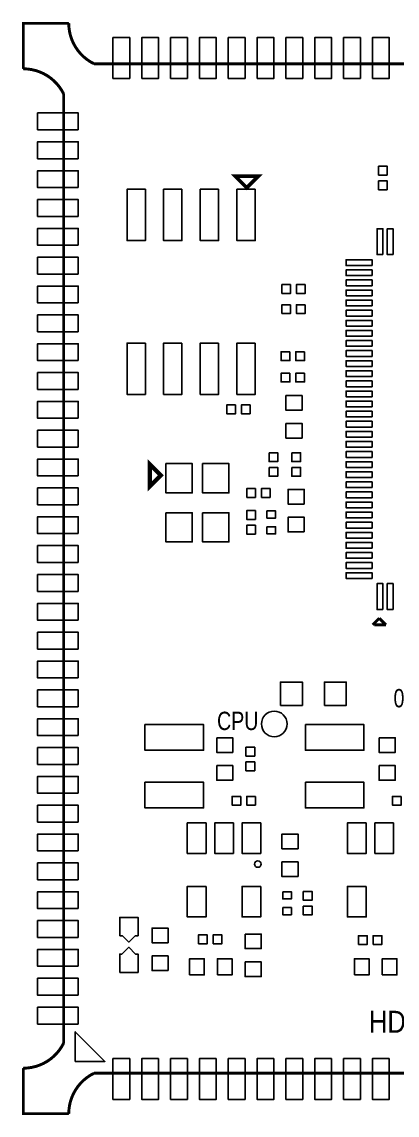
# Model space of a CAD drawing. Extents: x -19.6 to 18.3, y 14.1 to 52.
# Drawn here: x -19.59 to -6.57, y 14.07 to 51.97 of the extents above; entities that cross this region are included whole.
import ezdxf

# ---------------------------------------------------------------- set-up
doc = ezdxf.new("R2010")
doc.units = 0
for name, color, linetype in [('BG_OUTLINE', 6, 'CONTINUOUS'), ('PG_SILKSCREEN_TOP', 52, 'CONTINUOUS'), ('PIN_TOP', 80, 'CONTINUOUS')]:
    doc.layers.add(name, color=color, linetype=linetype)

msp = doc.modelspace()

# ---------------------------------------------------------------- linework, layer by layer
at = {"layer": 'BG_OUTLINE', "const_width": 0.1016}
msp.add_lwpolyline([(18.265597, 50.3428), (18.265597, 51.919403), (16.688994, 51.919403, -0.286028), (15.816758, 50.519406), (-17.085564, 50.519406, -0.286028), (-17.9578, 51.919403), (-19.534403, 51.919403), (-19.534403, 50.3428, -0.286028), (-18.134406, 49.470564), (-18.134406, 16.568242, -0.286028), (-19.534403, 15.696006), (-19.534403, 14.119403), (-17.9578, 14.119403, -0.286028), (-17.085564, 15.5194), (15.816758, 15.5194, -0.286028), (16.688994, 14.119403), (18.265597, 14.119403), (18.265597, 15.696006, -0.286028), (16.8656, 16.568242), (16.8656, 49.470564, -0.286028), (18.265597, 50.3428)], format="xyb", dxfattribs=at)
at = {"layer": 'BG_OUTLINE'}
msp.add_lwpolyline([(18.265597, 50.3428), (18.265597, 51.919403), (16.688994, 51.919403, -0.286028), (15.816758, 50.519406), (-17.085564, 50.519406, -0.286028), (-17.9578, 51.919403), (-19.534403, 51.919403), (-19.534403, 50.3428, -0.286028), (-18.134406, 49.470564), (-18.134406, 16.568242, -0.286028), (-19.534403, 15.696006), (-19.534403, 14.119403), (-17.9578, 14.119403, -0.286028), (-17.085564, 15.5194), (15.816758, 15.5194, -0.286028), (16.688994, 14.119403), (18.265597, 14.119403), (18.265597, 15.696006, -0.286028), (16.8656, 16.568242), (16.8656, 49.470564, -0.286028), (18.265597, 50.3428)], format="xyb", dxfattribs=at)
at = {"layer": 'PG_SILKSCREEN_TOP'}
for points, const_width in [([(-11.783797, 46.21751), (-11.377397, 46.62391), (-12.190197, 46.62391), (-11.783797, 46.21751)], 0.127), ([(-14.764639, 36.249712), (-15.145639, 36.630712), (-15.145639, 35.868712), (-14.764639, 36.249712)], 0.1524), ([(-7.186574, 31.294019), (-7.415174, 31.065419)], 0.100101), ([(-7.35678, 31.065419), (-6.957974, 31.065419)], 0.100101), ([(-6.957974, 31.065419), (-7.186574, 31.294019)], 0.100101)]:
    msp.add_lwpolyline(points, dxfattribs=dict(at, const_width=const_width))
msp.add_lwpolyline([(-11.289208, 22.77331, 1), (-11.516385, 22.77331, 1)], format="xyb", close=True, dxfattribs=at)
msp.add_lwpolyline([(-17.734407, 15.929407), (-17.734407, 16.959402), (-16.704412, 15.929407)], close=True, dxfattribs=at)
at = {"layer": 'PIN_TOP'}
for points in [[(-16.426409, 50.011406), (-16.426409, 51.427405), (-15.842412, 51.427405), (-15.842412, 50.011406)], [(-15.426411, 50.011406), (-15.426411, 51.427405), (-14.842414, 51.427405), (-14.842414, 50.011406)], [(-14.426387, 50.011406), (-14.426387, 51.427405), (-13.84239, 51.427405), (-13.84239, 50.011406)], [(-13.426389, 50.011406), (-13.426389, 51.427405), (-12.842392, 51.427405), (-12.842392, 50.011406)], [(-12.426391, 50.011406), (-12.426391, 51.427405), (-11.842394, 51.427405), (-11.842394, 50.011406)], [(-11.426393, 50.011406), (-11.426393, 51.427405), (-10.842396, 51.427405), (-10.842396, 50.011406)], [(-10.426395, 50.011406), (-10.426395, 51.427405), (-9.842398, 51.427405), (-9.842398, 50.011406)], [(-9.426397, 50.011406), (-9.426397, 51.427405), (-8.8424, 51.427405), (-8.8424, 50.011406)], [(-8.426399, 50.011406), (-8.426399, 51.427405), (-7.842402, 51.427405), (-7.842402, 50.011406)], [(-7.426401, 50.011406), (-7.426401, 51.427405), (-6.842404, 51.427405), (-6.842404, 50.011406)], [(-17.626406, 48.227412), (-19.042405, 48.227412), (-19.042405, 48.811409), (-17.626406, 48.811409)], [(-17.626406, 47.227414), (-19.042405, 47.227414), (-19.042405, 47.811411), (-17.626406, 47.811411)], [(-17.626406, 46.22739), (-19.042405, 46.22739), (-19.042405, 46.811387), (-17.626406, 46.811387)], [(-6.9088, 46.6598), (-7.2136, 46.6598), (-7.2136, 46.9646), (-6.9088, 46.9646)], [(-6.9088, 46.1518), (-7.2136, 46.1518), (-7.2136, 46.4566), (-6.9088, 46.4566)], [(-15.301697, 46.16671), (-15.301697, 44.38871), (-15.936697, 44.38871), (-15.936697, 46.16671)], [(-14.031697, 46.16671), (-14.031697, 44.38871), (-14.666697, 44.38871), (-14.666697, 46.16671)], [(-12.761697, 46.16671), (-12.761697, 44.38871), (-13.396697, 44.38871), (-13.396697, 46.16671)], [(-11.491697, 46.16671), (-11.491697, 44.38871), (-12.126697, 44.38871), (-12.126697, 46.16671)], [(-17.626406, 45.227392), (-19.042405, 45.227392), (-19.042405, 45.811389), (-17.626406, 45.811389)], [(-17.626406, 44.227394), (-19.042405, 44.227394), (-19.042405, 44.811391), (-17.626406, 44.811391)], [(-7.060692, 43.900306), (-7.260692, 43.900306), (-7.260692, 44.800304), (-7.060692, 44.800304)], [(-6.71068, 43.900306), (-6.91068, 43.900306), (-6.91068, 44.800304), (-6.71068, 44.800304)], [(-17.626406, 43.227396), (-19.042405, 43.227396), (-19.042405, 43.811393), (-17.626406, 43.811393)], [(-7.438377, 43.522621), (-8.338375, 43.522621), (-8.338375, 43.72262), (-7.438377, 43.72262)], [(-7.438377, 43.172609), (-8.338375, 43.172609), (-8.338375, 43.372608), (-7.438377, 43.372608)], [(-10.262565, 42.863084), (-10.262565, 42.558284), (-10.567365, 42.558284), (-10.567365, 42.863084)], [(-9.754565, 42.863084), (-9.754565, 42.558284), (-10.059365, 42.558284), (-10.059365, 42.863084)], [(-7.438377, 42.822622), (-8.338375, 42.822622), (-8.338375, 43.022622), (-7.438377, 43.022622)], [(-17.626406, 42.227398), (-19.042405, 42.227398), (-19.042405, 42.811395), (-17.626406, 42.811395)], [(-7.438377, 42.47261), (-8.338375, 42.47261), (-8.338375, 42.67261), (-7.438377, 42.67261)], [(-10.262565, 42.164838), (-10.262565, 41.860038), (-10.567365, 41.860038), (-10.567365, 42.164838)], [(-9.754565, 42.164838), (-9.754565, 41.860038), (-10.059365, 41.860038), (-10.059365, 42.164838)], [(-7.438377, 42.122623), (-8.338375, 42.122623), (-8.338375, 42.322623), (-7.438377, 42.322623)], [(-17.626406, 41.2274), (-19.042405, 41.2274), (-19.042405, 41.811397), (-17.626406, 41.811397)], [(-7.438377, 41.772815), (-8.338375, 41.772815), (-8.338375, 41.972814), (-7.438377, 41.972814)], [(-7.438377, 41.422803), (-8.338375, 41.422803), (-8.338375, 41.622802), (-7.438377, 41.622802)], [(-7.438377, 41.072816), (-8.338375, 41.072816), (-8.338375, 41.272816), (-7.438377, 41.272816)], [(-17.626406, 40.227402), (-19.042405, 40.227402), (-19.042405, 40.811399), (-17.626406, 40.811399)], [(-15.301697, 40.83271), (-15.301697, 39.05471), (-15.936697, 39.05471), (-15.936697, 40.83271)], [(-14.031697, 40.83271), (-14.031697, 39.05471), (-14.666697, 39.05471), (-14.666697, 40.83271)], [(-12.761697, 40.83271), (-12.761697, 39.05471), (-13.396697, 39.05471), (-13.396697, 40.83271)], [(-11.491697, 40.83271), (-11.491697, 39.05471), (-12.126697, 39.05471), (-12.126697, 40.83271)], [(-7.438377, 40.722804), (-8.338375, 40.722804), (-8.338375, 40.922804), (-7.438377, 40.922804)], [(-7.438377, 40.372817), (-8.338375, 40.372817), (-8.338375, 40.572817), (-7.438377, 40.572817)], [(-10.287965, 40.53238), (-10.287965, 40.22758), (-10.592765, 40.22758), (-10.592765, 40.53238)], [(-9.779965, 40.53238), (-9.779965, 40.22758), (-10.084765, 40.22758), (-10.084765, 40.53238)], [(-7.438377, 40.022805), (-8.338375, 40.022805), (-8.338375, 40.222805), (-7.438377, 40.222805)], [(-17.626406, 39.227404), (-19.042405, 39.227404), (-19.042405, 39.811401), (-17.626406, 39.811401)], [(-7.438377, 39.672819), (-8.338375, 39.672819), (-8.338375, 39.872818), (-7.438377, 39.872818)], [(-10.287965, 39.789964), (-10.287965, 39.485164), (-10.592765, 39.485164), (-10.592765, 39.789964)], [(-9.779965, 39.789964), (-9.779965, 39.485164), (-10.084765, 39.485164), (-10.084765, 39.789964)], [(-7.438377, 39.322705), (-8.338375, 39.322705), (-8.338375, 39.522705), (-7.438377, 39.522705)], [(-7.438377, 38.972719), (-8.338375, 38.972719), (-8.338375, 39.172718), (-7.438377, 39.172718)], [(-17.626406, 38.227406), (-19.042405, 38.227406), (-19.042405, 38.811403), (-17.626406, 38.811403)], [(-12.174144, 38.691718), (-12.174144, 38.386918), (-12.478944, 38.386918), (-12.478944, 38.691718)], [(-11.666144, 38.691718), (-11.666144, 38.386918), (-11.970944, 38.386918), (-11.970944, 38.691718)], [(-10.423906, 39.013435), (-9.865106, 39.013435), (-9.865106, 38.505435), (-10.423906, 38.505435)], [(-7.438377, 38.622707), (-8.338375, 38.622707), (-8.338375, 38.822706), (-7.438377, 38.822706)], [(-7.438377, 38.27272), (-8.338375, 38.27272), (-8.338375, 38.47272), (-7.438377, 38.47272)], [(-10.423906, 38.048235), (-9.865106, 38.048235), (-9.865106, 37.540235), (-10.423906, 37.540235)], [(-7.438377, 37.922708), (-8.338375, 37.922708), (-8.338375, 38.122708), (-7.438377, 38.122708)], [(-17.626406, 37.227408), (-19.042405, 37.227408), (-19.042405, 37.811405), (-17.626406, 37.811405)], [(-7.438377, 37.572721), (-8.338375, 37.572721), (-8.338375, 37.772721), (-7.438377, 37.772721)], [(-7.438377, 37.222709), (-8.338375, 37.222709), (-8.338375, 37.422709), (-7.438377, 37.422709)], [(-17.626406, 36.22741), (-19.042405, 36.22741), (-19.042405, 36.811407), (-17.626406, 36.811407)], [(-11.011484, 37.032235), (-10.706684, 37.032235), (-10.706684, 36.727435), (-11.011484, 36.727435)], [(-10.221824, 37.032235), (-9.917024, 37.032235), (-9.917024, 36.727435), (-10.221824, 36.727435)], [(-7.438377, 36.872723), (-8.338375, 36.872723), (-8.338375, 37.072722), (-7.438377, 37.072722)], [(-14.586839, 36.656112), (-13.672439, 36.656112), (-13.672439, 35.640112), (-14.586839, 35.640112)], [(-13.316839, 36.656112), (-12.402439, 36.656112), (-12.402439, 35.640112), (-13.316839, 35.640112)], [(-11.011484, 36.524235), (-10.706684, 36.524235), (-10.706684, 36.219435), (-11.011484, 36.219435)], [(-10.221824, 36.524235), (-9.917024, 36.524235), (-9.917024, 36.219435), (-10.221824, 36.219435)], [(-7.438377, 36.522609), (-8.338375, 36.522609), (-8.338375, 36.722609), (-7.438377, 36.722609)], [(-7.438377, 36.172623), (-8.338375, 36.172623), (-8.338375, 36.372622), (-7.438377, 36.372622)], [(-7.438377, 35.822611), (-8.338375, 35.822611), (-8.338375, 36.02261), (-7.438377, 36.02261)], [(-17.626406, 35.227412), (-19.042405, 35.227412), (-19.042405, 35.811409), (-17.626406, 35.811409)], [(-11.7856, 35.4838), (-11.7856, 35.7886), (-11.4808, 35.7886), (-11.4808, 35.4838)], [(-11.2776, 35.4838), (-11.2776, 35.7886), (-10.9728, 35.7886), (-10.9728, 35.4838)], [(-9.790024, 35.2552), (-10.348824, 35.2552), (-10.348824, 35.7632), (-9.790024, 35.7632)], [(-7.438377, 35.472624), (-8.338375, 35.472624), (-8.338375, 35.672624), (-7.438377, 35.672624)], [(-7.438377, 35.122612), (-8.338375, 35.122612), (-8.338375, 35.322612), (-7.438377, 35.322612)], [(-14.586839, 34.954312), (-13.672439, 34.954312), (-13.672439, 33.938312), (-14.586839, 33.938312)], [(-13.316839, 34.954312), (-12.402439, 34.954312), (-12.402439, 33.938312), (-13.316839, 33.938312)], [(-11.4808, 34.7218), (-11.7856, 34.7218), (-11.7856, 35.0266), (-11.4808, 35.0266)], [(-11.085131, 35.013887), (-10.785437, 35.013887), (-10.785437, 34.764993), (-11.085131, 34.764993)], [(-7.438377, 34.772625), (-8.338375, 34.772625), (-8.338375, 34.972625), (-7.438377, 34.972625)], [(-17.626406, 34.227389), (-19.042405, 34.227389), (-19.042405, 34.811386), (-17.626406, 34.811386)], [(-11.4808, 34.2138), (-11.7856, 34.2138), (-11.7856, 34.5186), (-11.4808, 34.5186)], [(-9.790024, 34.29), (-10.348824, 34.29), (-10.348824, 34.798), (-9.790024, 34.798)], [(-7.438377, 34.422613), (-8.338375, 34.422613), (-8.338375, 34.622613), (-7.438377, 34.622613)], [(-11.085131, 34.465247), (-10.785437, 34.465247), (-10.785437, 34.216353), (-11.085131, 34.216353)], [(-7.438377, 34.072805), (-8.338375, 34.072805), (-8.338375, 34.272804), (-7.438377, 34.272804)], [(-17.626406, 33.227391), (-19.042405, 33.227391), (-19.042405, 33.811388), (-17.626406, 33.811388)], [(-7.438377, 33.722818), (-8.338375, 33.722818), (-8.338375, 33.922818), (-7.438377, 33.922818)], [(-7.438377, 33.372806), (-8.338375, 33.372806), (-8.338375, 33.572806), (-7.438377, 33.572806)], [(-7.438377, 33.022819), (-8.338375, 33.022819), (-8.338375, 33.222819), (-7.438377, 33.222819)], [(-17.626406, 32.227393), (-19.042405, 32.227393), (-19.042405, 32.81139), (-17.626406, 32.81139)], [(-7.438377, 32.672807), (-8.338375, 32.672807), (-8.338375, 32.872807), (-7.438377, 32.872807)], [(-7.060692, 31.595123), (-7.260692, 31.595123), (-7.260692, 32.495122), (-7.060692, 32.495122)], [(-6.71068, 31.595123), (-6.91068, 31.595123), (-6.91068, 32.495122), (-6.71068, 32.495122)], [(-17.626406, 31.227395), (-19.042405, 31.227395), (-19.042405, 31.811392), (-17.626406, 31.811392)], [(-17.626406, 30.227397), (-19.042405, 30.227397), (-19.042405, 30.811394), (-17.626406, 30.811394)], [(-17.626406, 29.227399), (-19.042405, 29.227399), (-19.042405, 29.811396), (-17.626406, 29.811396)], [(-17.626406, 28.227401), (-19.042405, 28.227401), (-19.042405, 28.811398), (-17.626406, 28.811398)], [(-10.6172, 28.2702), (-10.6172, 29.083), (-9.8552, 29.083), (-9.8552, 28.2702)], [(-9.0932, 28.2702), (-9.0932, 29.083), (-8.3312, 29.083), (-8.3312, 28.2702)], [(-17.626406, 27.227403), (-19.042405, 27.227403), (-19.042405, 27.8114), (-17.626406, 27.8114)], [(-15.314397, 27.606904), (-13.282397, 27.606904), (-13.282397, 26.717904), (-15.314397, 26.717904)], [(-9.751797, 27.606904), (-7.719797, 27.606904), (-7.719797, 26.717904), (-9.751797, 26.717904)], [(-12.827, 27.153006), (-12.2682, 27.153006), (-12.2682, 26.645006), (-12.827, 26.645006)], [(-7.192899, 27.153006), (-6.634099, 27.153006), (-6.634099, 26.645006), (-7.192899, 26.645006)], [(-17.626406, 26.227405), (-19.042405, 26.227405), (-19.042405, 26.811402), (-17.626406, 26.811402)], [(-11.811, 26.822806), (-11.5062, 26.822806), (-11.5062, 26.518006), (-11.811, 26.518006)], [(-12.827, 26.187806), (-12.2682, 26.187806), (-12.2682, 25.679806), (-12.827, 25.679806)], [(-11.811, 26.314806), (-11.5062, 26.314806), (-11.5062, 26.010006), (-11.811, 26.010006)], [(-7.192899, 26.187806), (-6.634099, 26.187806), (-6.634099, 25.679806), (-7.192899, 25.679806)], [(-17.626406, 25.227407), (-19.042405, 25.227407), (-19.042405, 25.811404), (-17.626406, 25.811404)], [(-15.314397, 25.606908), (-13.282397, 25.606908), (-13.282397, 24.717908), (-15.314397, 24.717908)], [(-9.751797, 25.606908), (-7.719797, 25.606908), (-7.719797, 24.717908), (-9.751797, 24.717908)], [(-11.9888, 25.1206), (-11.9888, 24.8158), (-12.2936, 24.8158), (-12.2936, 25.1206)], [(-11.4808, 25.1206), (-11.4808, 24.8158), (-11.7856, 24.8158), (-11.7856, 25.1206)], [(-6.426962, 25.1206), (-6.426962, 24.8158), (-6.731762, 24.8158), (-6.731762, 25.1206)], [(-17.626406, 24.227409), (-19.042405, 24.227409), (-19.042405, 24.811406), (-17.626406, 24.811406)], [(-13.196113, 24.19971), (-13.196113, 23.140505), (-13.846302, 23.140505), (-13.846302, 24.19971)], [(-12.246102, 24.19971), (-12.246102, 23.140505), (-12.896291, 23.140505), (-12.896291, 24.19971)], [(-11.296091, 24.19971), (-11.296091, 23.140505), (-11.94628, 23.140505), (-11.94628, 24.19971)], [(-7.639863, 24.19971), (-7.639863, 23.140505), (-8.290052, 23.140505), (-8.290052, 24.19971)], [(-6.689852, 24.19971), (-6.689852, 23.140505), (-7.340041, 23.140505), (-7.340041, 24.19971)], [(-17.626406, 23.227411), (-19.042405, 23.227411), (-19.042405, 23.811408), (-17.626406, 23.811408)], [(-10.003155, 23.303865), (-10.561955, 23.303865), (-10.561955, 23.811865), (-10.003155, 23.811865)], [(-17.626406, 22.227413), (-19.042405, 22.227413), (-19.042405, 22.81141), (-17.626406, 22.81141)], [(-10.003155, 22.338665), (-10.561955, 22.338665), (-10.561955, 22.846665), (-10.003155, 22.846665)], [(-13.196113, 21.999715), (-13.196113, 20.940509), (-13.846302, 20.940509), (-13.846302, 21.999715)], [(-11.296091, 21.999715), (-11.296091, 20.940509), (-11.94628, 20.940509), (-11.94628, 21.999715)], [(-7.639863, 21.999715), (-7.639863, 20.940509), (-8.290052, 20.940509), (-8.290052, 21.999715)], [(-17.626406, 21.22739), (-19.042405, 21.22739), (-19.042405, 21.811386), (-17.626406, 21.811386)], [(-10.534002, 21.815133), (-10.234308, 21.815133), (-10.234308, 21.566238), (-10.534002, 21.566238)], [(-9.825101, 21.822766), (-9.520301, 21.822766), (-9.520301, 21.517966), (-9.825101, 21.517966)], [(-10.534002, 21.266493), (-10.234308, 21.266493), (-10.234308, 21.017598), (-10.534002, 21.017598)], [(-9.825101, 21.314766), (-9.520301, 21.314766), (-9.520301, 21.009966), (-9.825101, 21.009966)], [(-16.190544, 20.290003), (-16.101644, 20.290003), (-16.096539, 20.290003), (-15.873044, 20.066381), (-15.652039, 20.290003), (-15.621533, 20.290003), (-15.553055, 20.290003), (-15.553055, 20.925003), (-16.190544, 20.925003)], [(-17.626406, 20.227392), (-19.042405, 20.227392), (-19.042405, 20.811388), (-17.626406, 20.811388)], [(-14.511401, 20.044766), (-15.070201, 20.044766), (-15.070201, 20.552766), (-14.511401, 20.552766)], [(-13.460197, 20.010501), (-13.460197, 20.315301), (-13.155397, 20.315301), (-13.155397, 20.010501)], [(-12.952197, 20.010501), (-12.952197, 20.315301), (-12.647397, 20.315301), (-12.647397, 20.010501)], [(-11.840845, 20.347991), (-11.282045, 20.347991), (-11.282045, 19.839991), (-11.840845, 19.839991)], [(-7.908239, 19.985101), (-7.908239, 20.289901), (-7.603439, 20.289901), (-7.603439, 19.985101)], [(-7.400239, 19.985101), (-7.400239, 20.289901), (-7.095439, 20.289901), (-7.095439, 19.985101)], [(-17.626406, 19.227394), (-19.042405, 19.227394), (-19.042405, 19.81139), (-17.626406, 19.81139)], [(-16.190646, 19.017513), (-15.553157, 19.017513), (-15.553157, 19.649897), (-15.636951, 19.649897), (-15.642057, 19.649897), (-15.878251, 19.886092), (-16.111957, 19.649897), (-16.116935, 19.649897), (-16.190646, 19.649897)], [(-14.511401, 19.079566), (-15.070201, 19.079566), (-15.070201, 19.587566), (-14.511401, 19.587566)], [(-13.764997, 18.931001), (-13.764997, 19.489801), (-13.256997, 19.489801), (-13.256997, 18.931001)], [(-12.799797, 18.931001), (-12.799797, 19.489801), (-12.291797, 19.489801), (-12.291797, 18.931001)], [(-11.840845, 19.382791), (-11.282045, 19.382791), (-11.282045, 18.874791), (-11.840845, 18.874791)], [(-8.047634, 18.931001), (-8.047634, 19.489801), (-7.539634, 19.489801), (-7.539634, 18.931001)], [(-7.082434, 18.931001), (-7.082434, 19.489801), (-6.574434, 19.489801), (-6.574434, 18.931001)], [(-17.626406, 18.227396), (-19.042405, 18.227396), (-19.042405, 18.811392), (-17.626406, 18.811392)], [(-17.626406, 17.227398), (-19.042405, 17.227398), (-19.042405, 17.811394), (-17.626406, 17.811394)], [(-15.842412, 16.0274), (-15.842412, 14.611401), (-16.426409, 14.611401), (-16.426409, 16.0274)], [(-14.842414, 16.0274), (-14.842414, 14.611401), (-15.426411, 14.611401), (-15.426411, 16.0274)], [(-13.84239, 16.0274), (-13.84239, 14.611401), (-14.426387, 14.611401), (-14.426387, 16.0274)], [(-12.842392, 16.0274), (-12.842392, 14.611401), (-13.426389, 14.611401), (-13.426389, 16.0274)], [(-11.842394, 16.0274), (-11.842394, 14.611401), (-12.426391, 14.611401), (-12.426391, 16.0274)], [(-10.842396, 16.0274), (-10.842396, 14.611401), (-11.426393, 14.611401), (-11.426393, 16.0274)], [(-9.842398, 16.0274), (-9.842398, 14.611401), (-10.426395, 14.611401), (-10.426395, 16.0274)], [(-8.8424, 16.0274), (-8.8424, 14.611401), (-9.426397, 14.611401), (-9.426397, 16.0274)], [(-7.842402, 16.0274), (-7.842402, 14.611401), (-8.426399, 14.611401), (-8.426399, 16.0274)], [(-6.842404, 16.0274), (-6.842404, 14.611401), (-7.426401, 14.611401), (-7.426401, 16.0274)]]:
    msp.add_lwpolyline(points, close=True, dxfattribs=at)
msp.add_circle((-10.830154, 27.630755), 0.4445, dxfattribs=at)

# ---------------------------------------------------------------- texts
at = {"layer": 'PG_SILKSCREEN_TOP'}
for s, height, width, p in [('0V9', 0.635, 0.8, (-6.6929, 28.2067)), ('CPU', 0.635, 0.8, (-12.8143, 27.4193)), ('HD-RK3506G-CORE V1.0', 0.762, 0.866667, (-7.5438, 16.924858))]:
    msp.add_text(s, height=height, dxfattribs=dict(at, width=width)).set_placement(p)

doc.saveas('drawing.dxf')
